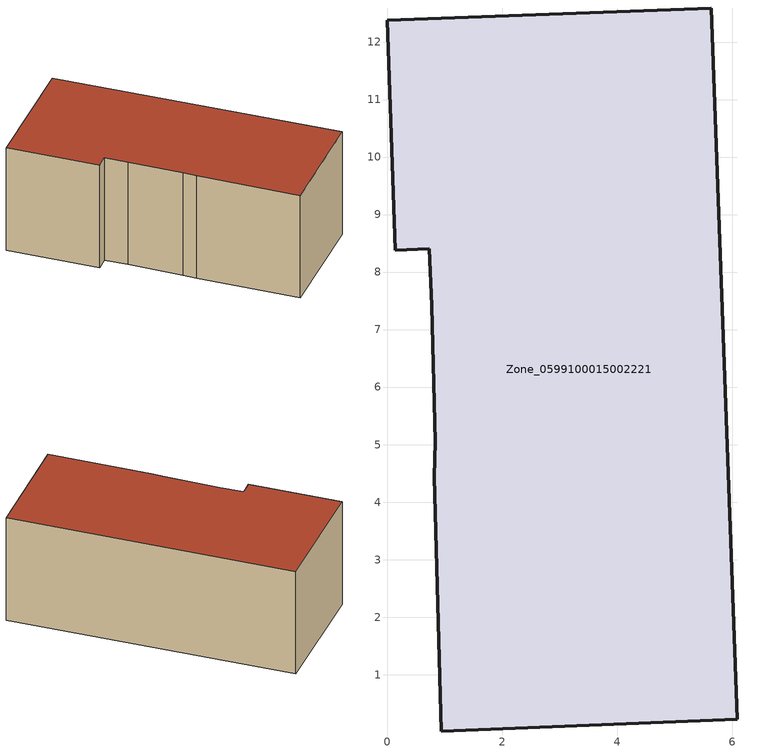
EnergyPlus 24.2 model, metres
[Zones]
Zone_0599100015002221
 floor ground (C_G): 0.82,4.44 0.83,5.05 0.78,7.42 0.73,8.41 0.14,8.38 0,12.38 5.63,12.59 6.09,0.22 0.94,0.02 z1.1
 wall outside (C_F): 6.09,0.22 5.63,12.59 0,12.38 0.14,8.38 0.73,8.41 0.78,7.42 0.83,5.05 0.82,4.44 0.94,0.02 6.09,0.22 z1.1:5.95
 roof outside (C_R): 0.82,4.44 0.94,0.02 6.09,0.22 5.63,12.59 0,12.38 0.14,8.38 0.73,8.41 0.78,7.42 0.83,5.05 z5.95
[BUILDING]
Pand.0599100015002221: North Axis=0; Terrain=City; Loads Convergence Tolerance Value=0.04; Temperature Convergence Tolerance Value=0.4; Solar Distribution=FullExterior; Maximum Number of Warmup Days=25; Minimum Number of Warmup Days=1
[Site:Location]
Rotterdam.The.Hague.AP_ZH_NLD Design_Conditions: Latitude=51.96; Longitude=4.45; Time Zone=1; Elevation=-4.5
[SITE:GROUNDTEMPERATURE:BUILDINGSURFACE]
18, 18, 18, 18, 18, 18, 18, 18, 18, 18, 18, 18
[MATERIAL] Thermal Absorptance=0.9; Solar Absorptance=0.7; Visible Absorptance=0.7
Name | Roughness | Thickness | Conductivity | Density | Specific Heat
G.TC.1975-1991 | MediumSmooth | 0.15 | 0.288461 | 540 | 1210
F.TC.1975-1991 | Rough | 0.3 | 0.230769 | 1920 | 840
R.TC.1975-1991 | MediumRough | 0.2 | 0.153846 | 1500 | 1000
[CONSTRUCTION]
C_G: G.TC.1975-1991
C_F: F.TC.1975-1991
C_R: R.TC.1975-1991
[ZONE]
Zone_0599100015002221: Type=1; Multiplier=1; Ceiling Height=Autocalculate; Volume=Autocalculate; Floor Area=autocalculate; Part of Total Floor Area=Yes
[ZONEINFILTRATION:DESIGNFLOWRATE]
Infil_Zone_0599100015002221: Zone or ZoneList or Space or SpaceList=Zone_0599100015002221; Schedule=AlwaysOn; Design Flow Rate Calculation Method=Flow/Area; Flow Rate per Floor Area=0.003; Constant Term Coefficient=1; Temperature Term Coefficient=0; Velocity Term Coefficient=0; Velocity Squared Term Coefficient=0
[HVACTEMPLATE:ZONE:IDEALLOADSAIRSYSTEM]
Zone_0599100015002221: Maximum Heating Supply Air Temperature=50; Minimum Cooling Supply Air Temperature=13; Maximum Heating Supply Air Humidity Ratio=0.0156; Minimum Cooling Supply Air Humidity Ratio=0.0077; Heating Limit=NoLimit; Cooling Limit=NoLimit; Dehumidification Control Type=ConstantSensibleHeatRatio; Cooling Sensible Heat Ratio=0.7; Dehumidification Setpoint=60; Humidification Control Type=None; Humidification Setpoint=30; Outdoor Air Method=None; Outdoor Air Flow Rate per Person=0.00944; Outdoor Air Flow Rate per Zone Floor Area=0; Outdoor Air Flow Rate per Zone=0; Demand Controlled Ventilation Type=None; Outdoor Air Economizer Type=NoEconomizer; Heat Recovery Type=None; Sensible Heat Recovery Effectiveness=0.7; Latent Heat Recovery Effectiveness=0.65
[ZONECONTROL:THERMOSTAT]
ThermostatControl_Zone_0599100015002221: Zone or ZoneList=Zone_0599100015002221; Control Type Schedule=DualSetpointControlType; Control 1=Thermostat_Zone_0599100015002221; Temperature Difference Between Cutout And Setpoint=0
[THERMOSTATSETPOINT:DUALSETPOINT]
Thermostat_Zone_0599100015002221: Heating Setpoint Temperature Schedule=HeatingSetpoint_Zone_0599100015002221; Cooling Setpoint Temperature Schedule=CoolingSetpoint_Zone_0599100015002221
[SCHEDULE:COMPACT]
HeatingSetpoint_Zone_0599100015002221: Through: 12/31, For: AllDays, Until: 24:00, 21
CoolingSetpoint_Zone_0599100015002221: Through: 12/31, For: AllDays, Until: 24:00, 24
DualSetpointControlType: Through: 12/31, For: AllDays, Until: 24:00, 4
AlwaysOn: Through: 12/31, For: AllDays, Until: 24:00, 1
